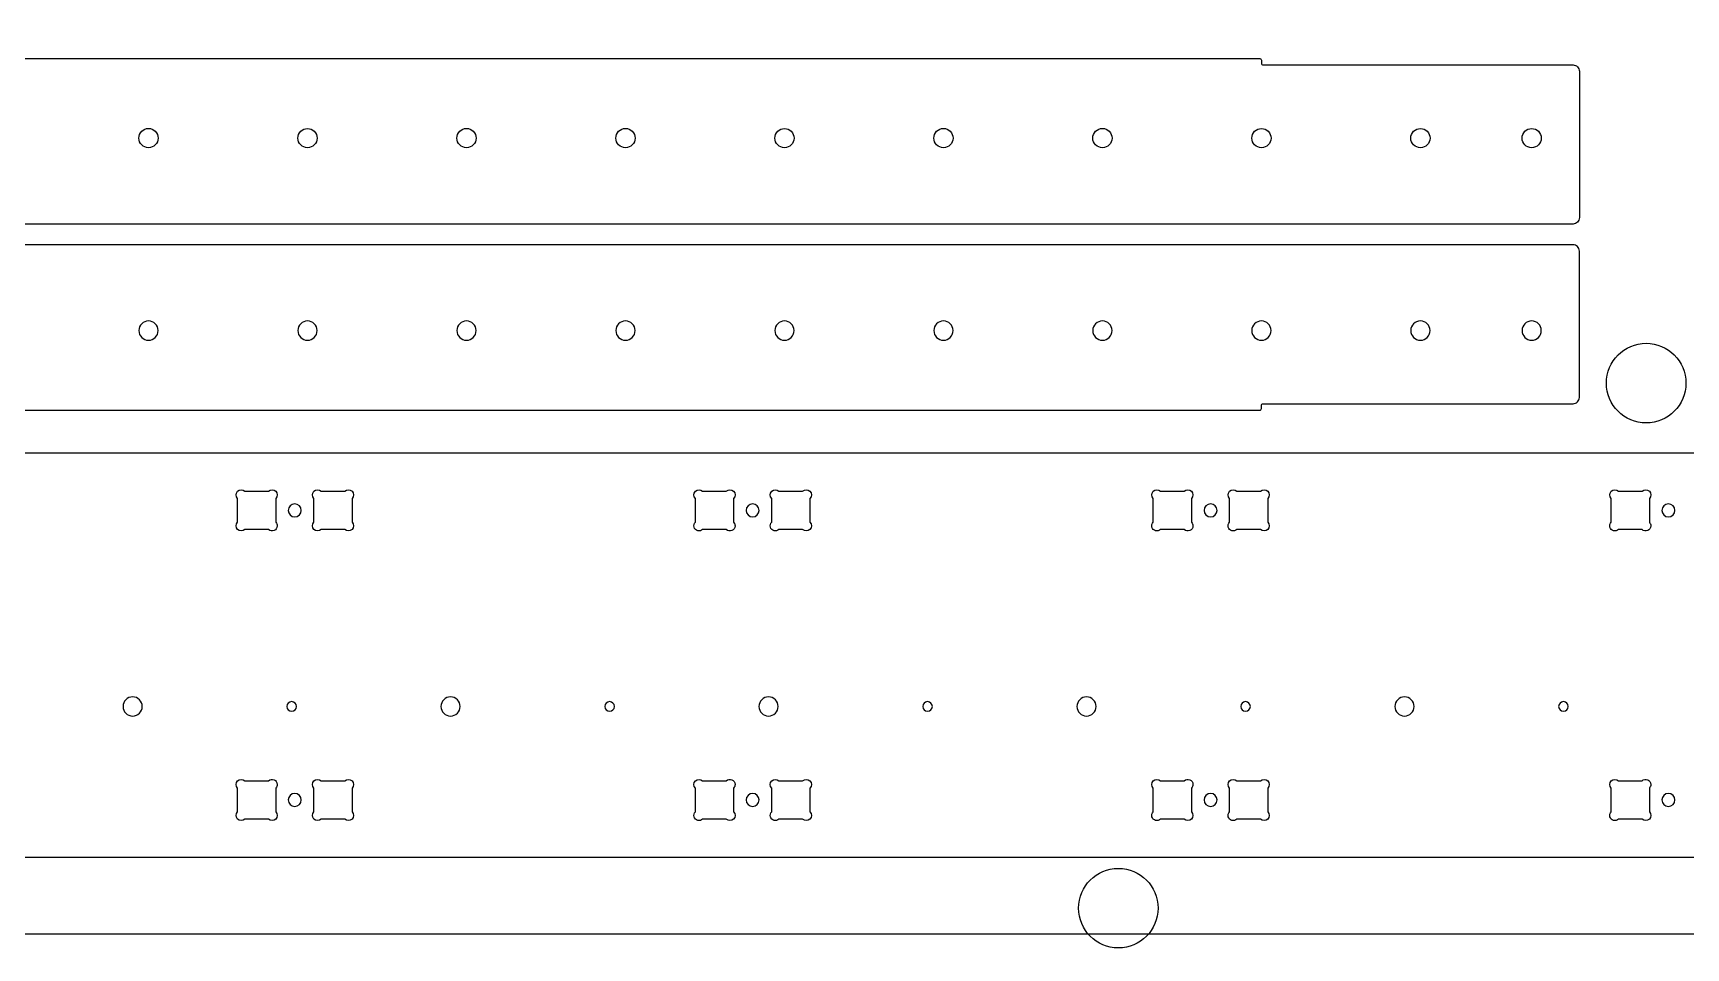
# Model space of a CAD drawing. Extents: x 283 to 2739, y 1003 to 5796.
# Drawn here: x 831 to 1351, y 1462 to 1750 of the extents above; entities that cross this region are included whole.
import ezdxf

# ---------------------------------------------------------------- set-up
doc = ezdxf.new("R2010")
doc.units = 0
for name, color, linetype in [('8MM-1-HOLD_DOWN_DRILL', 30, 'CONTINUOUS'), ('8MM-3-INSIDE_CUT_HOLD_DOWN', 3, 'CONTINUOUS'), ('8MM-6-7MM_POCKET', 249, 'CONTINUOUS'), ('8MM-7-CUTOUT', 7, 'CONTINUOUS'), ('SHEET_REF', 250, 'CONTINUOUS')]:
    doc.layers.add(name, color=color, linetype=linetype)

msp = doc.modelspace()

# ---------------------------------------------------------------- linework, layer by layer
at = {"layer": '8MM-1-HOLD_DOWN_DRILL'}
for centre in [(1338.36, 1639.82), (1172.36, 1474.82)]:
    msp.add_circle(centre, 12.5, dxfattribs=at)
at = {"layer": '8MM-3-INSIDE_CUT_HOLD_DOWN'}
for centre in [(1067.36, 1716.82), (1302.36, 1716.82)]:
    msp.add_circle(centre, 3.02, dxfattribs=at)
at = {"layer": '8MM-3-INSIDE_CUT_HOLD_DOWN', "extrusion": (0, 0, -1)}
for centre, radius in [((-1067.36, 1656.32), 3.02), ((-1302.36, 1656.32), 3.03), ((-1201.36, 1599.82), 2.05), ((-1057.36, 1508.82), 2.05)]:
    msp.add_circle(centre, radius, dxfattribs=at)
at = {"layer": '8MM-6-7MM_POCKET'}
for points in [[(907.83, 1594.96, -0.668179), (905.08, 1593.82), (897.63, 1593.82, -1), (895.36, 1596.1), (895.36, 1603.54, -1), (897.63, 1605.82), (905.08, 1605.82, -1), (907.36, 1603.54), (907.36, 1596.1, -0.198912)], [(921.63, 1593.82, -1), (919.36, 1596.1), (919.36, 1603.54, -1), (921.63, 1605.82), (929.08, 1605.82, -1), (931.36, 1603.54), (931.36, 1596.1, -1), (929.08, 1593.82)], [(1051.83, 1594.96, -0.668179), (1049.08, 1593.82), (1041.63, 1593.82, -1), (1039.36, 1596.1), (1039.36, 1603.54, -1), (1041.63, 1605.82), (1049.08, 1605.82, -1), (1051.36, 1603.54), (1051.36, 1596.1, -0.198912)], [(1065.63, 1593.82, -1), (1063.36, 1596.1), (1063.36, 1603.54, -1), (1065.63, 1605.82), (1073.08, 1605.82, -1), (1075.36, 1603.54), (1075.36, 1596.1, -1), (1073.08, 1593.82)], [(1195.83, 1594.96, -0.668179), (1193.08, 1593.82), (1185.63, 1593.82, -1), (1183.36, 1596.1), (1183.36, 1603.54, -1), (1185.63, 1605.82), (1193.08, 1605.82, -1), (1195.36, 1603.54), (1195.36, 1596.1, -0.198912)], [(1209.63, 1593.82, -1), (1207.36, 1596.1), (1207.36, 1603.54, -1), (1209.63, 1605.82), (1217.08, 1605.82, -1), (1219.36, 1603.54), (1219.36, 1596.1, -1), (1217.08, 1593.82)], [(1339.83, 1594.96, -0.668179), (1337.08, 1593.82), (1329.63, 1593.82, -1), (1327.36, 1596.1), (1327.36, 1603.54, -1), (1329.63, 1605.82), (1337.08, 1605.82, -1), (1339.36, 1603.54), (1339.36, 1596.1, -0.198912)], [(907.83, 1513.68, -0.198912), (907.36, 1512.54), (907.36, 1505.1, -1), (905.08, 1502.82), (897.63, 1502.82, -1), (895.36, 1505.1), (895.36, 1512.54, -1), (897.63, 1514.82), (905.08, 1514.82, -0.668179)], [(919.36, 1512.54, -1), (921.63, 1514.82), (929.08, 1514.82, -1), (931.36, 1512.54), (931.36, 1505.1, -1), (929.08, 1502.82), (921.63, 1502.82, -1), (919.36, 1505.1)], [(1051.83, 1513.68, -0.198912), (1051.36, 1512.54), (1051.36, 1505.1, -1), (1049.08, 1502.82), (1041.63, 1502.82, -1), (1039.36, 1505.1), (1039.36, 1512.54, -1), (1041.63, 1514.82), (1049.08, 1514.82, -0.668179)], [(1063.36, 1512.54, -1), (1065.63, 1514.82), (1073.08, 1514.82, -1), (1075.36, 1512.54), (1075.36, 1505.1, -1), (1073.08, 1502.82), (1065.63, 1502.82, -1), (1063.36, 1505.1)], [(1195.83, 1513.68, -0.198912), (1195.36, 1512.54), (1195.36, 1505.1, -1), (1193.08, 1502.82), (1185.63, 1502.82, -1), (1183.36, 1505.1), (1183.36, 1512.54, -1), (1185.63, 1514.82), (1193.08, 1514.82, -0.668179)], [(1207.36, 1512.54, -1), (1209.63, 1514.82), (1217.08, 1514.82, -1), (1219.36, 1512.54), (1219.36, 1505.1, -1), (1217.08, 1502.82), (1209.63, 1502.82, -1), (1207.36, 1505.1)], [(1339.83, 1513.68, -0.198912), (1339.36, 1512.54), (1339.36, 1505.1, -1), (1337.08, 1502.82), (1329.63, 1502.82, -1), (1327.36, 1505.1), (1327.36, 1512.54, -1), (1329.63, 1514.82), (1337.08, 1514.82, -0.668179)]]:
    msp.add_lwpolyline(points, format="xyb", close=True, dxfattribs=at)
at = {"layer": '8MM-7-CUTOUT'}
for points in [[(319.36, 1739.82), (516.86, 1739.82, 0.414214), (517.36, 1740.32), (517.36, 1741.32, -0.414214), (517.86, 1741.82), (1216.86, 1741.82, -0.414214), (1217.36, 1741.32), (1217.36, 1740.32, 0.414214), (1217.86, 1739.82), (1315.36, 1739.82, -0.414214), (1317.36, 1737.82), (1317.36, 1691.82, -0.414214), (1315.36, 1689.82), (319.36, 1689.82, -0.414214), (317.36, 1691.82), (317.36, 1737.82, -0.414214)], [(319.36, 1633.32), (516.86, 1633.32, -0.414214), (517.36, 1632.82), (517.36, 1631.82, 0.414214), (517.86, 1631.32), (1216.86, 1631.32, 0.414214), (1217.36, 1631.82), (1217.36, 1632.82, -0.414214), (1217.86, 1633.32), (1315.36, 1633.32, 0.414214), (1317.36, 1635.32), (1317.36, 1681.32, 0.414214), (1315.36, 1683.32), (319.36, 1683.32, 0.414214), (317.36, 1681.32), (317.36, 1635.32, 0.414214)], [(317.94, 1613.41, 0.198912), (317.36, 1611.99), (317.36, 1496.65, 0.198912), (317.94, 1495.23), (321.77, 1491.41, 0.198912), (323.18, 1490.82), (1935.53, 1490.82, 0.198912), (1936.94, 1491.41), (1940.77, 1495.23, 0.198912), (1941.36, 1496.65), (1941.36, 1611.99, 0.198912), (1940.77, 1613.41), (1936.94, 1617.23, 0.198912), (1935.53, 1617.82), (323.18, 1617.82, 0.198912), (321.77, 1617.23)]]:
    msp.add_lwpolyline(points, format="xyb", close=True, dxfattribs=at)
for centre, radius in [((867.36, 1716.82), 3.03), ((917.36, 1716.82), 3.02), ((967.36, 1716.82), 3.03), ((1017.36, 1716.82), 3.03), ((1117.36, 1716.82), 3.03), ((1167.36, 1716.82), 3.03), ((1217.36, 1716.82), 3.02), ((1267.36, 1716.82), 3.02)]:
    msp.add_circle(centre, radius, dxfattribs=at)
at = {"layer": '8MM-7-CUTOUT', "extrusion": (0, 0, -1)}
for centre, radius in [((-867.36, 1656.32), 3.02), ((-917.36, 1656.32), 3.02), ((-967.36, 1656.32), 3.03), ((-1017.36, 1656.32), 3.03), ((-1117.36, 1656.32), 3.03), ((-1167.36, 1656.32), 3.03), ((-1217.36, 1656.32), 3.03), ((-1267.36, 1656.32), 3.03), ((-913.36, 1599.82), 2.05), ((-1057.36, 1599.82), 2.05), ((-1345.36, 1599.82), 2.05), ((-862.36, 1538.2), 3.02), ((-912.36, 1538.2), 1.52), ((-962.36, 1538.2), 3.02), ((-1012.36, 1538.2), 1.52), ((-1062.36, 1538.2), 3.02), ((-1112.36, 1538.2), 1.52), ((-1162.36, 1538.2), 3.02), ((-1212.36, 1538.2), 1.52), ((-1262.36, 1538.2), 3.02), ((-1312.36, 1538.2), 1.52), ((-913.36, 1508.82), 2.05), ((-1201.36, 1508.82), 2.05), ((-1345.36, 1508.82), 2.05)]:
    msp.add_circle(centre, radius, dxfattribs=at)
at = {"layer": 'SHEET_REF'}
msp.add_lwpolyline([(292.36, 1466.76), (2732.36, 1466.76), (2732.36, 2686.76), (292.36, 2686.76)], close=True, dxfattribs=at)

doc.saveas('drawing.dxf')
